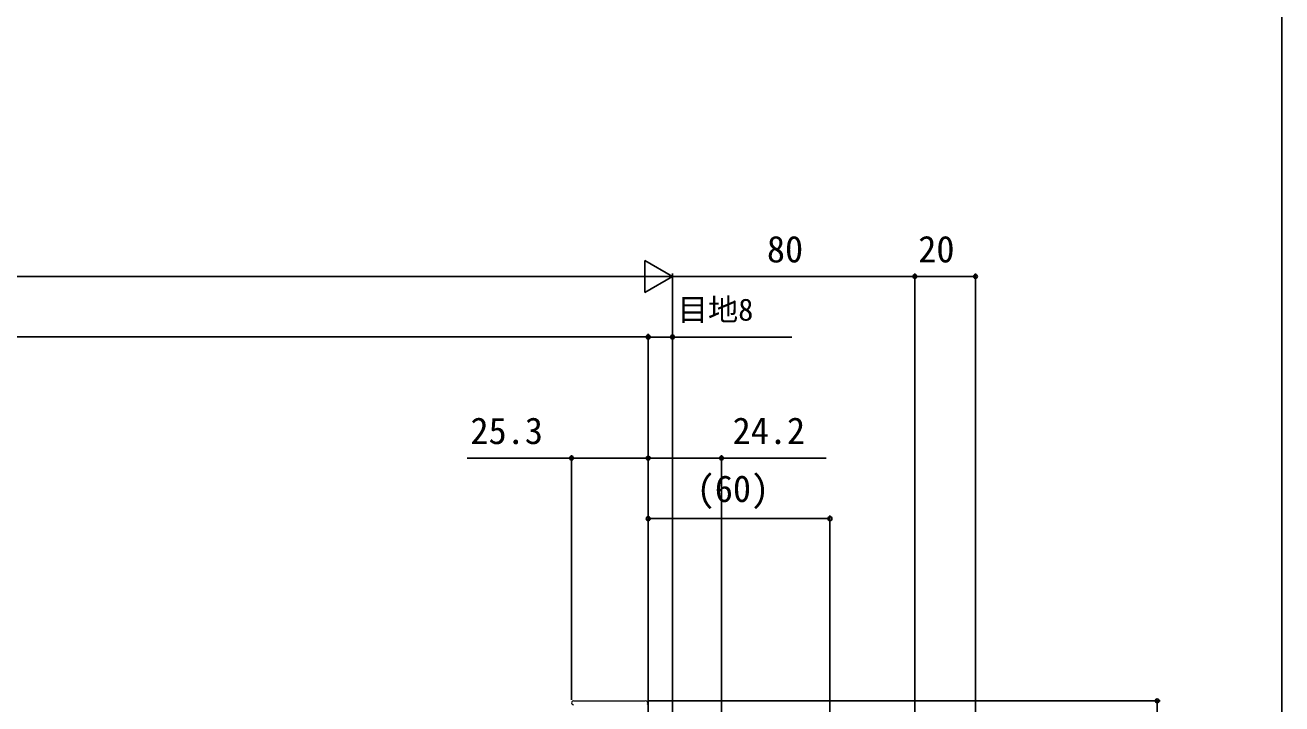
# Model space of a CAD drawing. Units: millimetres, scale not verified. Extents: x -525 to 525, y -783 to 779.
# Drawn here: x 110.2 to 525, y -366.5 to -142.3 of the extents above; entities that cross this region are included whole.
import ezdxf
from ezdxf.enums import TextEntityAlignment as Align

# ---------------------------------------------------------------- set-up
doc = ezdxf.new("R2010")
doc.units = ezdxf.units.MM
doc.header["$LTSCALE"] = 4
doc.layers.add('0-2_YKK_11', color=7, linetype='Continuous', lineweight=18)
for name, color, linetype in [('0-5_YKK_13', 4, 'Continuous'), ('0-7_YKK_D', 6, 'Continuous'), ('0-8_YKK_ZWAK', 7, 'Continuous')]:
    doc.layers.add(name, color=color, linetype=linetype)
doc.styles.add('ＭＳ ゴシック', font='')
doc.styles.get('ＭＳ ゴシック').set_extended_font_data('MS Gothic')

msp = doc.modelspace()

# ---------------------------------------------------------------- linework, layer by layer
at = {"layer": '0-2_YKK_11', "color": 211}
msp.add_line((291.187, -365.5), (314.837, -365.5), dxfattribs=at)
for centre, radius, start, end in [((291.187, -366.15), 0.65, 89.99999, 270.00001), ((314.837, -366.5), 1, 0.00001, 89.99999)]:
    msp.add_arc(centre, radius, start, end, dxfattribs=at)
at = {"layer": '0-5_YKK_13'}
msp.add_arc((315.811, -366.724), 0.274, 52.28591, 180, dxfattribs=at)
at = {"layer": '0-7_YKK_D'}
for p, q in [((323.837, -225.295), (314.744, -220.045)), ((314.744, -220.045), (314.744, -230.545)), ((-269.465, -225.295), (313.337, -225.295)), ((323.837, -225.295), (305.651, -225.295)), ((323.837, -225.295), (314.744, -230.545)), ((323.837, -410.946), (323.837, -224.295)), ((323.837, -410.946), (323.837, -224.295)), ((323.837, -225.295), (403.837, -225.295)), ((403.837, -410.3), (403.837, -224.295)), ((403.837, -410.3), (403.837, -224.295)), ((403.837, -225.295), (423.837, -225.295)), ((423.837, -431.1), (423.837, -224.295)), ((315.837, -365.667), (315.833, -244.284)), ((315.837, -365.667), (315.837, -244.3)), ((323.837, -410.946), (323.837, -244.3)), ((-271.967, -245.305), (315.833, -245.284)), ((290.537, -365.15), (290.537, -284.3)), ((315.837, -365.667), (315.834, -284.279)), ((315.837, -365.667), (315.837, -284.3)), ((340.035, -473.1), (340.028, -284.278)), ((315.835, -378.85), (315.835, -304.3)), ((315.835, -305.3), (375.835, -305.3)), ((375.835, -456.8), (375.835, -304.3)), ((315.837, -365.5), (484.837, -365.5)), ((483.837, -406.8), (483.837, -365.5))]:
    msp.add_line(p, q, dxfattribs=at)
for points in [[(315.837, -245.3), (323.837, -245.3), (363.228, -245.3)], [(315.837, -285.3), (290.537, -285.3), (256.033, -285.3)], [(315.834, -285.279), (340.029, -285.278), (374.533, -285.277)]]:
    msp.add_lwpolyline(points, dxfattribs=at)
for centre in [(403.837, -225.295), (403.837, -225.295), (423.837, -225.295), (315.833, -245.284), (315.837, -245.3), (323.837, -245.3), (290.537, -285.3), (315.834, -285.279), (315.837, -285.3), (340.029, -285.278), (315.835, -305.3), (375.835, -305.3), (483.837, -365.5)]:
    msp.add_circle(centre, 0.637, dxfattribs=at)
at = {"layer": '0-8_YKK_ZWAK'}
msp.add_lwpolyline([(-525, -782.8), (525, -782.8), (525, 747.2)], dxfattribs=at)

# ---------------------------------------------------------------- texts
at = {"layer": '0-7_YKK_D', "style": 'ＭＳ ゴシック'}
for s, height, p in [('80', 8.798, (355.008, -223.295)), ('20', 8.798, (404.973, -223.295)), ('目地8', 7.331, (325.546, -242.107)), ('25.3', 8.798, (257.146, -283.3)), ('(60)', 8.798, (331.824, -302.436))]:
    msp.add_text(s, height=height, dxfattribs=at).set_placement(p, align=Align.BOTTOM_LEFT)
msp.add_text('24.2', height=8.798, rotation=0.002, dxfattribs=at).set_placement((343.692, -283.278), align=Align.BOTTOM_LEFT)

doc.saveas('drawing.dxf')
